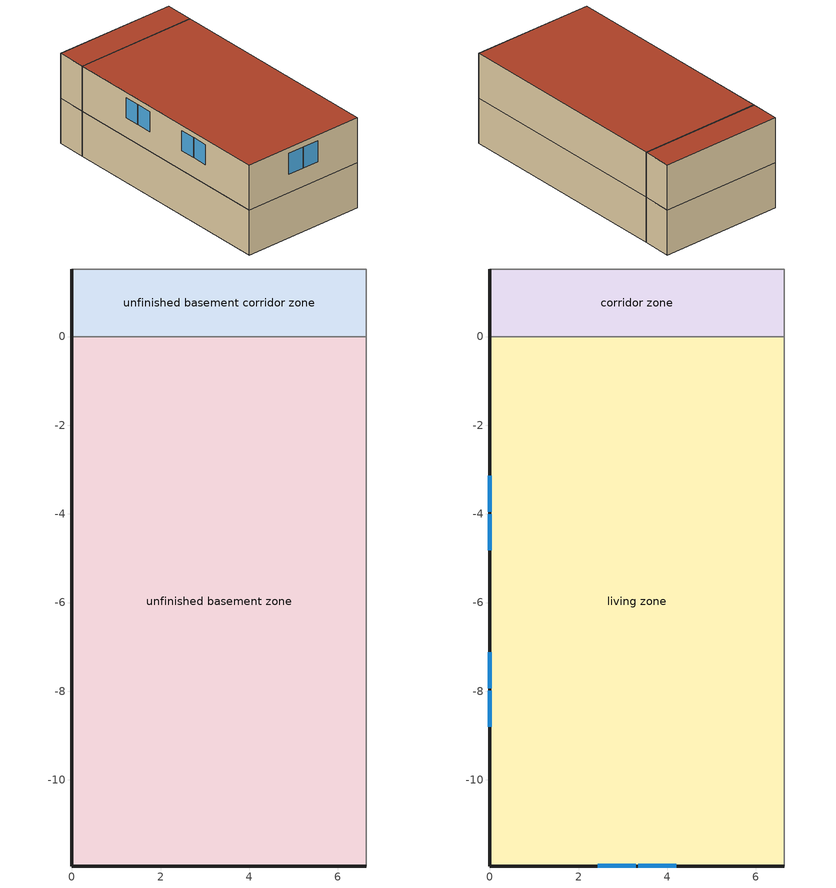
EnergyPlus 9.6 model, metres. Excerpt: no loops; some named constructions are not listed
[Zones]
unfinished basement corridor zone
 floor foundation (FloorFndGrndUnfinB): 0,0 0,1.52 6.64,1.52 6.64,0 z-2.44
 wall foundation (WallFndGrndUnfinB): 0,1.52 0,0 z-2.44:0
 wall adiabatic (WallFndGrndUnfinB): 6.64,0 6.64,1.52 0,1.52 z-2.44:0
 wall to unfinished basement zone (WallIntUnfinUninsUnfin Reversed): 0,0 6.64,0 z-2.44:0
unfinished basement zone
 floor foundation (FloorFndGrndUnfinB 1): 0,-11.94 0,0 6.64,0 6.64,-11.94 z-2.44
 wall foundation (WallFndGrndUnfinB 1): 0,0 0,-11.94 6.64,-11.94 z-2.44:0
 wall adiabatic (WallFndGrndUnfinB 1): 6.64,-11.94 6.64,0 z-2.44:0
corridor zone
 floor to unfinished basement corridor zone (FloorUnfinUninsUnfin): 0,0 0,1.52 6.64,1.52 6.64,0 z0
 wall outside (WallExtUninsUnfin): 0,1.52 0,0 z0:2.44
 wall adiabatic (WallIntUnfinUninsUnfin): 0,0 6.64,0 6.64,1.52 0,1.52 z0:2.44
 roof outside (RoofUnfinUninsExt 1): 6.64,0 6.64,1.52 0,1.52 0,0 z2.44
living zone
 floor to unfinished basement zone (FloorUnfinBInsFin Reversed): 0,-11.94 0,0 6.64,0 6.64,-11.94 z0
 wall outside (WallExtInsFin): 0,0 0,-11.94 6.64,-11.94 z0:2.44
 wall adiabatic (WallIntFinUninsFin): 6.64,-11.94 6.64,0 0,0 z0:2.44
 window (WindowConstruction): 0,-3.14 0,-3.95 / 0,-4.01 0,-4.82 / 0,-7.12 0,-7.93 / 0,-7.99 0,-8.8 z1.05:2.13; 2.43,-11.94 3.29,-11.94 / 3.35,-11.94 4.2,-11.94 z1:2.13
 roof outside (RoofFinInsExt): 6.64,-11.94 6.64,0 0,0 0,-11.94 z2.44
[Material] Roughness=Rough
Name | Thickness {m} | Conductivity {W/m-K} | Density {kg/m3} | Specific Heat {J/kg-K} | Thermal Absorptance | Solar Absorptance | Visible Absorptance
Floor Covering | 0.0127 | 0.0433444 | 54.468 | 1339.84 | 0.9 | 0.9 | 0.7
FloorFinStudAndAirFloor | 0.1397 | 0.606274 | 67.691 | 1210.98 | 0.82 | 0.3 | 0.3
FloorIns | 0.23495 | 2.59817 | 67.691 | 1210.98 | 0.82 | 0.3 | 0.3
RoofSheathing | 0.01905 | 0.115458 | 512.64 | 1214.23 | 0.82 | 0.3 | 0.3
Wood Floor | 0.015875 | 0.115458 | 544.68 | 1214.23 | 0.9 | 0.7 | 0.7
[Construction]
FloorUnfinBInsFin: FloorIns, RoofSheathing, Wood Floor, Floor Covering
FloorUnfinUninsUnfin Reversed: RoofSheathing, FloorFinStudAndAirFloor
[Schedule:Day:Interval]
res mv_1 bath exhaust schedule allday1; res mv_1 bath exhaust schedule allday10; res mv_1 bath exhaust schedule allday11; res mv_1 bath exhaust schedule allday12; res mv_1 bath exhaust schedule allday2; res mv_1 bath exhaust schedule allday3; res mv_1 bath exhaust schedule allday4; res mv_1 bath exhaust schedule allday5; res mv_1 bath exhaust schedule allday6; res mv_1 bath exhaust schedule allday7; res mv_1 bath exhaust schedule allday8; res mv_1 bath exhaust schedule allday9: No, 05:00, 0, 06:00, 1, 24:00, 0
res mv_1 bath exhaust schedule summer design; res mv_1 range exhaust schedule summer design: No, 24:00, 1
res mv_1 bath exhaust schedule winter design; res mv_1 range exhaust schedule winter design; Schedule Day 11; Schedule Day 12; Schedule Day 15; Schedule Day 16: No, 24:00, 0
res mv_1 range exhaust schedule allday1; res mv_1 range exhaust schedule allday10; res mv_1 range exhaust schedule allday11; res mv_1 range exhaust schedule allday12; res mv_1 range exhaust schedule allday2; res mv_1 range exhaust schedule allday3; res mv_1 range exhaust schedule allday4; res mv_1 range exhaust schedule allday5; res mv_1 range exhaust schedule allday6; res mv_1 range exhaust schedule allday7; res mv_1 range exhaust schedule allday8; res mv_1 range exhaust schedule allday9: No, 17:00, 0, 18:00, 1, 24:00, 0
res nv_1 availability schedule allday1 on; res nv_1 availability schedule allday1 on 1; res nv_1 availability schedule allday1 on 10; res nv_1 availability schedule allday1 on 11; res nv_1 availability schedule allday1 on 2; res nv_1 availability schedule allday1 on 3; res nv_1 availability schedule allday1 on 4; res nv_1 availability schedule allday1 on 5; res nv_1 availability schedule allday1 on 6; res nv_1 availability schedule allday1 on 7; res nv_1 availability schedule allday1 on 8; res nv_1 availability schedule allday1 on 9: No, 01:00, 1, 02:00, 1, 03:00, 1, 04:00, 1, 05:00, 1, 06:00, 1, 07:00, 1, 08:00, 1, 09:00, 1, 10:00, 1, 11:00, 1, 12:00, 1, 13:00, 1, 14:00, 1, 15:00, 1, 16:00, 1, 17:00, 1, 18:00, 1, 19:00, 1, 20:00, 1, 21:00, 1, 22:00, 1, 23:00, 1, 24:00, 1
res nv_1 temp schedule allday1; res nv_1 temp schedule allday10; res nv_1 temp schedule allday11; res nv_1 temp schedule allday12; res nv_1 temp schedule allday2; res nv_1 temp schedule allday3; res nv_1 temp schedule allday4; res nv_1 temp schedule allday5; res nv_1 temp schedule allday9: No, 24:00, 21.1111
res nv_1 temp schedule allday6; res nv_1 temp schedule allday7; res nv_1 temp schedule allday8: No, 24:00, 22.2222
[Schedule:Week:Daily]
res nv_1 avail schedule Week Rule - Nov5-Nov25: Schedule Day 12, res nv_1 availability schedule allday1 on 10, Schedule Day 12, res nv_1 availability schedule allday1 on 10, Schedule Day 12, res nv_1 availability schedule allday1 on 10, Schedule Day 12, Schedule Day 12, Schedule Day 12, Schedule Day 12, Schedule Day 12, Schedule Day 12
res nv_1 avail schedule Week Rule - Nov26-Dec2: Schedule Day 12, res nv_1 availability schedule allday1 on 10, Schedule Day 12, res nv_1 availability schedule allday1 on 10, Schedule Day 12, res nv_1 availability schedule allday1 on 11, Schedule Day 12, Schedule Day 12, Schedule Day 12, Schedule Day 12, Schedule Day 12, Schedule Day 12
res nv_1 avail schedule Week Rule - Dec3-Dec31: Schedule Day 12, res nv_1 availability schedule allday1 on 11, Schedule Day 12, res nv_1 availability schedule allday1 on 11, Schedule Day 12, res nv_1 availability schedule allday1 on 11, Schedule Day 12, Schedule Day 12, Schedule Day 12, Schedule Day 12, Schedule Day 12, Schedule Day 12
res nv_1 temp schedule Week Rule - Jan1-Jan28: res nv_1 temp schedule allday1, res nv_1 temp schedule allday1, res nv_1 temp schedule allday1, res nv_1 temp schedule allday1, res nv_1 temp schedule allday1, res nv_1 temp schedule allday1, res nv_1 temp schedule allday1, Schedule Day 11, Schedule Day 11, Schedule Day 11, Schedule Day 11, Schedule Day 11
res nv_1 temp schedule Week Rule - Jan29-Feb4: res nv_1 temp schedule allday1, res nv_1 temp schedule allday1, res nv_1 temp schedule allday1, res nv_1 temp schedule allday2, res nv_1 temp schedule allday2, res nv_1 temp schedule allday2, res nv_1 temp schedule allday2, Schedule Day 11, Schedule Day 11, Schedule Day 11, Schedule Day 11, Schedule Day 11
res nv_1 temp schedule Week Rule - Feb5-Feb25: res nv_1 temp schedule allday2, res nv_1 temp schedule allday2, res nv_1 temp schedule allday2, res nv_1 temp schedule allday2, res nv_1 temp schedule allday2, res nv_1 temp schedule allday2, res nv_1 temp schedule allday2, Schedule Day 11, Schedule Day 11, Schedule Day 11, Schedule Day 11, Schedule Day 11
res nv_1 temp schedule Week Rule - Feb26-Mar4: res nv_1 temp schedule allday2, res nv_1 temp schedule allday2, res nv_1 temp schedule allday2, res nv_1 temp schedule allday3, res nv_1 temp schedule allday3, res nv_1 temp schedule allday3, res nv_1 temp schedule allday3, Schedule Day 11, Schedule Day 11, Schedule Day 11, Schedule Day 11, Schedule Day 11
res nv_1 temp schedule Week Rule - Mar5-Mar25: res nv_1 temp schedule allday3, res nv_1 temp schedule allday3, res nv_1 temp schedule allday3, res nv_1 temp schedule allday3, res nv_1 temp schedule allday3, res nv_1 temp schedule allday3, res nv_1 temp schedule allday3, Schedule Day 11, Schedule Day 11, Schedule Day 11, Schedule Day 11, Schedule Day 11
res nv_1 temp schedule Week Rule - Mar26-Apr1: res nv_1 temp schedule allday3, res nv_1 temp schedule allday3, res nv_1 temp schedule allday3, res nv_1 temp schedule allday3, res nv_1 temp schedule allday3, res nv_1 temp schedule allday3, res nv_1 temp schedule allday4, Schedule Day 11, Schedule Day 11, Schedule Day 11, Schedule Day 11, Schedule Day 11
res nv_1 temp schedule Week Rule - Apr2-Apr29: res nv_1 temp schedule allday4, res nv_1 temp schedule allday4, res nv_1 temp schedule allday4, res nv_1 temp schedule allday4, res nv_1 temp schedule allday4, res nv_1 temp schedule allday4, res nv_1 temp schedule allday4, Schedule Day 11, Schedule Day 11, Schedule Day 11, Schedule Day 11, Schedule Day 11
res nv_1 temp schedule Week Rule - Apr30-May6: res nv_1 temp schedule allday4, res nv_1 temp schedule allday5, res nv_1 temp schedule allday5, res nv_1 temp schedule allday5, res nv_1 temp schedule allday5, res nv_1 temp schedule allday5, res nv_1 temp schedule allday5, Schedule Day 11, Schedule Day 11, Schedule Day 11, Schedule Day 11, Schedule Day 11
res nv_1 temp schedule Week Rule - May7-May27: res nv_1 temp schedule allday5, res nv_1 temp schedule allday5, res nv_1 temp schedule allday5, res nv_1 temp schedule allday5, res nv_1 temp schedule allday5, res nv_1 temp schedule allday5, res nv_1 temp schedule allday5, Schedule Day 11, Schedule Day 11, Schedule Day 11, Schedule Day 11, Schedule Day 11
res nv_1 temp schedule Week Rule - May28-Jun3: res nv_1 temp schedule allday5, res nv_1 temp schedule allday5, res nv_1 temp schedule allday5, res nv_1 temp schedule allday5, res nv_1 temp schedule allday6, res nv_1 temp schedule allday6, res nv_1 temp schedule allday6, Schedule Day 11, Schedule Day 11, Schedule Day 11, Schedule Day 11, Schedule Day 11
res nv_1 temp schedule Week Rule - Jun4-Jun24: res nv_1 temp schedule allday6, res nv_1 temp schedule allday6, res nv_1 temp schedule allday6, res nv_1 temp schedule allday6, res nv_1 temp schedule allday6, res nv_1 temp schedule allday6, res nv_1 temp schedule allday6, Schedule Day 11, Schedule Day 11, Schedule Day 11, Schedule Day 11, Schedule Day 11
res nv_1 temp schedule Week Rule - Jun25-Jul1: res nv_1 temp schedule allday6, res nv_1 temp schedule allday6, res nv_1 temp schedule allday6, res nv_1 temp schedule allday6, res nv_1 temp schedule allday6, res nv_1 temp schedule allday6, res nv_1 temp schedule allday7, Schedule Day 11, Schedule Day 11, Schedule Day 11, Schedule Day 11, Schedule Day 11
res nv_1 temp schedule Week Rule - Jul2-Jul29: res nv_1 temp schedule allday7, res nv_1 temp schedule allday7, res nv_1 temp schedule allday7, res nv_1 temp schedule allday7, res nv_1 temp schedule allday7, res nv_1 temp schedule allday7, res nv_1 temp schedule allday7, Schedule Day 11, Schedule Day 11, Schedule Day 11, Schedule Day 11, Schedule Day 11
res nv_1 temp schedule Week Rule - Jul30-Aug5: res nv_1 temp schedule allday7, res nv_1 temp schedule allday7, res nv_1 temp schedule allday8, res nv_1 temp schedule allday8, res nv_1 temp schedule allday8, res nv_1 temp schedule allday8, res nv_1 temp schedule allday8, Schedule Day 11, Schedule Day 11, Schedule Day 11, Schedule Day 11, Schedule Day 11
res nv_1 temp schedule Week Rule - Aug6-Aug26: res nv_1 temp schedule allday8, res nv_1 temp schedule allday8, res nv_1 temp schedule allday8, res nv_1 temp schedule allday8, res nv_1 temp schedule allday8, res nv_1 temp schedule allday8, res nv_1 temp schedule allday8, Schedule Day 11, Schedule Day 11, Schedule Day 11, Schedule Day 11, Schedule Day 11
res nv_1 temp schedule Week Rule - Aug27-Sep2: res nv_1 temp schedule allday8, res nv_1 temp schedule allday8, res nv_1 temp schedule allday8, res nv_1 temp schedule allday8, res nv_1 temp schedule allday8, res nv_1 temp schedule allday9, res nv_1 temp schedule allday9, Schedule Day 11, Schedule Day 11, Schedule Day 11, Schedule Day 11, Schedule Day 11
res nv_1 temp schedule Week Rule - Sep3-Sep30: res nv_1 temp schedule allday9, res nv_1 temp schedule allday9, res nv_1 temp schedule allday9, res nv_1 temp schedule allday9, res nv_1 temp schedule allday9, res nv_1 temp schedule allday9, res nv_1 temp schedule allday9, Schedule Day 11, Schedule Day 11, Schedule Day 11, Schedule Day 11, Schedule Day 11
res nv_1 temp schedule Week Rule - Oct1-Oct28: res nv_1 temp schedule allday10, res nv_1 temp schedule allday10, res nv_1 temp schedule allday10, res nv_1 temp schedule allday10, res nv_1 temp schedule allday10, res nv_1 temp schedule allday10, res nv_1 temp schedule allday10, Schedule Day 11, Schedule Day 11, Schedule Day 11, Schedule Day 11, Schedule Day 11
res nv_1 temp schedule Week Rule - Oct29-Nov4: res nv_1 temp schedule allday10, res nv_1 temp schedule allday10, res nv_1 temp schedule allday10, res nv_1 temp schedule allday11, res nv_1 temp schedule allday11, res nv_1 temp schedule allday11, res nv_1 temp schedule allday11, Schedule Day 11, Schedule Day 11, Schedule Day 11, Schedule Day 11, Schedule Day 11
res nv_1 temp schedule Week Rule - Nov5-Nov25: res nv_1 temp schedule allday11, res nv_1 temp schedule allday11, res nv_1 temp schedule allday11, res nv_1 temp schedule allday11, res nv_1 temp schedule allday11, res nv_1 temp schedule allday11, res nv_1 temp schedule allday11, Schedule Day 11, Schedule Day 11, Schedule Day 11, Schedule Day 11, Schedule Day 11
res nv_1 temp schedule Week Rule - Nov26-Dec2: res nv_1 temp schedule allday11, res nv_1 temp schedule allday11, res nv_1 temp schedule allday11, res nv_1 temp schedule allday11, res nv_1 temp schedule allday11, res nv_1 temp schedule allday12, res nv_1 temp schedule allday12, Schedule Day 11, Schedule Day 11, Schedule Day 11, Schedule Day 11, Schedule Day 11
res nv_1 temp schedule Week Rule - Dec3-Dec31: res nv_1 temp schedule allday12, res nv_1 temp schedule allday12, res nv_1 temp schedule allday12, res nv_1 temp schedule allday12, res nv_1 temp schedule allday12, res nv_1 temp schedule allday12, res nv_1 temp schedule allday12, Schedule Day 11, Schedule Day 11, Schedule Day 11, Schedule Day 11, Schedule Day 11
